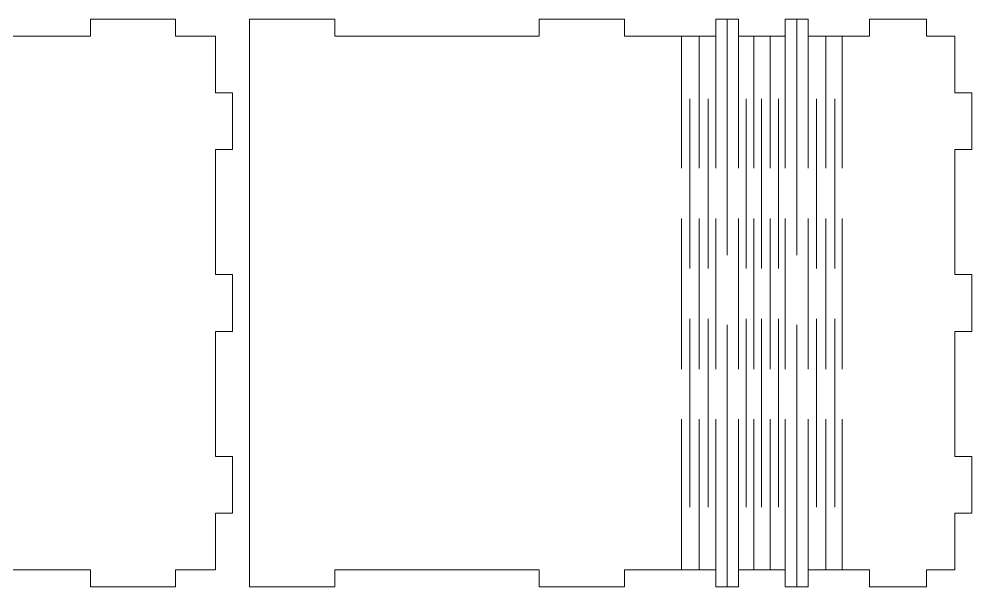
# Model space of a CAD drawing. Header units: millimetres. Extents: x -327 to 327, y -630 to 630.
# Drawn here: x 56.3 to 224, y -511.4 to -411.4 of the extents above; entities that cross this region are included whole.
import ezdxf

# ---------------------------------------------------------------- set-up
doc = ezdxf.new("R2010")
doc.units = ezdxf.units.MM
doc.header["$MEASUREMENT"] = 0
doc.layers.add('Camada 1', color=7, linetype='Continuous')

msp = doc.modelspace()

# ---------------------------------------------------------------- linework, layer by layer
at = {"layer": 'Camada 1', "color": 250, "lineweight": 20}
for points, knots in [([(90.826, -456.3993), (90.826, -456.3993), (90.826, -434.3993), (90.826, -434.3993), (90.826, -434.3993), (90.826, -434.3993), (93.826, -434.3993), (93.826, -434.3993), (93.826, -434.3993), (93.826, -434.3993), (93.826, -424.3993), (93.826, -424.3993), (93.826, -424.3993), (93.826, -424.3993), (90.826, -424.3993), (90.826, -424.3993), (90.826, -424.3993), (90.826, -424.3993), (90.826, -414.3993), (90.826, -414.3993), (90.826, -414.3993), (90.826, -414.3993), (83.826, -414.3993), (83.826, -414.3993), (83.826, -414.3993), (83.826, -414.3993), (83.826, -411.3992), (83.826, -411.3992), (83.826, -411.3992), (83.826, -411.3992), (68.826, -411.3992), (68.826, -411.3992), (68.826, -411.3992), (68.826, -411.3992), (68.826, -414.3993), (68.826, -414.3993), (68.826, -414.3993), (68.826, -414.3993), (-17.754, -414.3993), (-17.754, -414.3993), (-17.754, -414.3993), (-17.754, -414.3993), (-17.754, -411.3992), (-17.754, -411.3992), (-17.754, -411.3992), (-17.754, -411.3992), (-32.754, -411.3992), (-32.754, -411.3992), (-32.754, -411.3992), (-32.754, -411.3992), (-32.754, -414.3993), (-32.754, -414.3993), (-32.754, -414.3993), (-32.754, -414.3993), (-39.754, -414.3993), (-39.754, -414.3993), (-39.754, -414.3993), (-39.754, -414.3993), (-39.754, -424.3993), (-39.754, -424.3993), (-39.754, -424.3993), (-39.754, -424.3993), (-42.754, -424.3993), (-42.754, -424.3993), (-42.754, -424.3993), (-42.754, -424.3993), (-42.754, -434.3993), (-42.754, -434.3993), (-42.754, -434.3993), (-42.754, -434.3993), (-39.754, -434.3993), (-39.754, -434.3993), (-39.754, -434.3993), (-39.754, -434.3993), (-39.754, -456.3993), (-39.754, -456.3993), (-39.754, -456.3993), (-39.754, -456.3993), (-42.754, -456.3993), (-42.754, -456.3993), (-42.754, -456.3993), (-42.754, -456.3993), (-42.754, -466.3992), (-42.754, -466.3992), (-42.754, -466.3992), (-42.754, -466.3992), (-39.754, -466.3992), (-39.754, -466.3992), (-39.754, -466.3992), (-39.754, -466.3992), (-39.754, -488.3993), (-39.754, -488.3993), (-39.754, -488.3993), (-39.754, -488.3993), (-42.754, -488.3993), (-42.754, -488.3993), (-42.754, -488.3993), (-42.754, -488.3993), (-42.754, -498.3993), (-42.754, -498.3993), (-42.754, -498.3993), (-42.754, -498.3993), (-39.754, -498.3993), (-39.754, -498.3993), (-39.754, -498.3993), (-39.754, -498.3993), (-39.754, -508.3993), (-39.754, -508.3993), (-39.754, -508.3993), (-39.754, -508.3993), (-32.754, -508.3993), (-32.754, -508.3993), (-32.754, -508.3993), (-32.754, -508.3993), (-32.754, -511.3993), (-32.754, -511.3993), (-32.754, -511.3993), (-32.754, -511.3993), (-17.754, -511.3993), (-17.754, -511.3993), (-17.754, -511.3993), (-17.754, -511.3993), (-17.754, -508.3993), (-17.754, -508.3993), (-17.754, -508.3993), (-17.754, -508.3993), (68.826, -508.3993), (68.826, -508.3993), (68.826, -508.3993), (68.826, -508.3993), (68.826, -511.3993), (68.826, -511.3993), (68.826, -511.3993), (68.826, -511.3993), (83.826, -511.3993), (83.826, -511.3993), (83.826, -511.3993), (83.826, -511.3993), (83.826, -508.3993), (83.826, -508.3993), (83.826, -508.3993), (83.826, -508.3993), (90.826, -508.3993), (90.826, -508.3993), (90.826, -508.3993), (90.826, -508.3993), (90.826, -498.3993), (90.826, -498.3993), (90.826, -498.3993), (90.826, -498.3993), (93.826, -498.3993), (93.826, -498.3993), (93.826, -498.3993), (93.826, -498.3993), (93.826, -488.3993), (93.826, -488.3993), (93.826, -488.3993), (93.826, -488.3993), (90.826, -488.3993), (90.826, -488.3993), (90.826, -488.3993), (90.826, -488.3993), (90.826, -466.3992), (90.826, -466.3992), (90.826, -466.3992), (90.826, -466.3992), (93.826, -466.3992), (93.826, -466.3992), (93.826, -466.3992), (93.826, -466.3992), (93.826, -456.3993), (93.826, -456.3993), (93.826, -456.3993), (93.826, -456.3993), (90.826, -456.3993), (90.826, -456.3993)], [0, 0, 0, 0, 0.02222222, 0.02222222, 0.02222222, 0.02222222, 0.04444444, 0.04444444, 0.04444444, 0.04444444, 0.06666667, 0.06666667, 0.06666667, 0.06666667, 0.08888889, 0.08888889, 0.08888889, 0.08888889, 0.11111111, 0.11111111, 0.11111111, 0.11111111, 0.13333333, 0.13333333, 0.13333333, 0.13333333, 0.15555556, 0.15555556, 0.15555556, 0.15555556, 0.17777778, 0.17777778, 0.17777778, 0.17777778, 0.2, 0.2, 0.2, 0.2, 0.22222222, 0.22222222, 0.22222222, 0.22222222, 0.24444444, 0.24444444, 0.24444444, 0.24444444, 0.26666667, 0.26666667, 0.26666667, 0.26666667, 0.28888889, 0.28888889, 0.28888889, 0.28888889, 0.31111111, 0.31111111, 0.31111111, 0.31111111, 0.33333333, 0.33333333, 0.33333333, 0.33333333, 0.35555556, 0.35555556, 0.35555556, 0.35555556, 0.37777778, 0.37777778, 0.37777778, 0.37777778, 0.4, 0.4, 0.4, 0.4, 0.42222222, 0.42222222, 0.42222222, 0.42222222, 0.44444444, 0.44444444, 0.44444444, 0.44444444, 0.46666667, 0.46666667, 0.46666667, 0.46666667, 0.48888889, 0.48888889, 0.48888889, 0.48888889, 0.51111111, 0.51111111, 0.51111111, 0.51111111, 0.53333333, 0.53333333, 0.53333333, 0.53333333, 0.55555556, 0.55555556, 0.55555556, 0.55555556, 0.57777778, 0.57777778, 0.57777778, 0.57777778, 0.6, 0.6, 0.6, 0.6, 0.62222222, 0.62222222, 0.62222222, 0.62222222, 0.64444444, 0.64444444, 0.64444444, 0.64444444, 0.66666667, 0.66666667, 0.66666667, 0.66666667, 0.68888889, 0.68888889, 0.68888889, 0.68888889, 0.71111111, 0.71111111, 0.71111111, 0.71111111, 0.73333333, 0.73333333, 0.73333333, 0.73333333, 0.75555556, 0.75555556, 0.75555556, 0.75555556, 0.77777778, 0.77777778, 0.77777778, 0.77777778, 0.8, 0.8, 0.8, 0.8, 0.82222222, 0.82222222, 0.82222222, 0.82222222, 0.84444444, 0.84444444, 0.84444444, 0.84444444, 0.86666667, 0.86666667, 0.86666667, 0.86666667, 0.88888889, 0.88888889, 0.88888889, 0.88888889, 0.91111111, 0.91111111, 0.91111111, 0.91111111, 0.93333333, 0.93333333, 0.93333333, 0.93333333, 0.95555556, 0.95555556, 0.95555556, 0.95555556, 1, 1, 1, 1]), ([(220.9643, -424.3993), (220.9643, -424.3993), (220.9643, -414.3993), (220.9643, -414.3993), (220.9643, -414.3993), (220.9643, -414.3993), (215.9643, -414.3993), (215.9643, -414.3993), (215.9643, -414.3993), (215.9643, -414.3993), (215.9643, -411.3993), (215.9643, -411.3993), (215.9643, -411.3993), (215.9643, -411.3993), (205.9643, -411.3993), (205.9643, -411.3993), (205.9643, -411.3993), (205.9643, -411.3993), (205.9643, -414.3993), (205.9643, -414.3993), (205.9643, -414.3993), (205.9643, -414.3993), (195.134, -414.3993), (195.134, -414.3993), (195.134, -414.3993), (195.134, -414.3993), (195.134, -411.3993), (195.134, -411.3993), (195.134, -411.3993), (195.134, -411.3993), (191.1146, -411.3993), (191.1146, -411.3993), (191.1146, -411.3993), (191.1146, -411.3993), (191.1146, -414.3993), (191.1146, -414.3993), (191.1146, -414.3993), (191.1146, -414.3993), (182.8903, -414.3993), (182.8903, -414.3993), (182.8903, -414.3993), (182.8903, -414.3993), (182.8903, -411.3993), (182.8903, -411.3993), (182.8903, -411.3993), (182.8903, -411.3993), (178.8709, -411.3993), (178.8709, -411.3993), (178.8709, -411.3993), (178.8709, -411.3993), (178.8709, -414.3993), (178.8709, -414.3993), (178.8709, -414.3993), (178.8709, -414.3993), (162.826, -414.3993), (162.826, -414.3993), (162.826, -414.3993), (162.826, -414.3993), (162.826, -411.3993), (162.826, -411.3993), (162.826, -411.3993), (162.826, -411.3993), (147.826, -411.3993), (147.826, -411.3993), (147.826, -411.3993), (147.826, -411.3993), (147.826, -414.3993), (147.826, -414.3993), (147.826, -414.3993), (147.826, -414.3993), (111.826, -414.3993), (111.826, -414.3993), (111.826, -414.3993), (111.826, -414.3993), (111.826, -411.3993), (111.826, -411.3993), (111.826, -411.3993), (111.826, -411.3993), (96.826, -411.3993), (96.826, -411.3993), (96.826, -411.3993), (96.826, -444.7326), (96.826, -478.066), (96.826, -511.3993), (96.826, -511.3993), (96.826, -511.3993), (111.826, -511.3993), (111.826, -511.3993), (111.826, -511.3993), (111.826, -511.3993), (111.826, -508.3993), (111.826, -508.3993), (111.826, -508.3993), (111.826, -508.3993), (147.826, -508.3993), (147.826, -508.3993), (147.826, -508.3993), (147.826, -508.3993), (147.826, -511.3993), (147.826, -511.3993), (147.826, -511.3993), (147.826, -511.3993), (162.826, -511.3993), (162.826, -511.3993), (162.826, -511.3993), (162.826, -511.3993), (162.826, -508.3993), (162.826, -508.3993), (162.826, -508.3993), (162.826, -508.3993), (178.8709, -508.3993), (178.8709, -508.3993), (178.8709, -508.3993), (178.8709, -508.3993), (178.8709, -511.3993), (178.8709, -511.3993), (178.8709, -511.3993), (178.8709, -511.3993), (182.8903, -511.3993), (182.8903, -511.3993), (182.8903, -511.3993), (182.8903, -511.3993), (182.8903, -508.3993), (182.8903, -508.3993), (182.8903, -508.3993), (182.8903, -508.3993), (191.1146, -508.3993), (191.1146, -508.3993), (191.1146, -508.3993), (191.1146, -508.3993), (191.1146, -511.3993), (191.1146, -511.3993), (191.1146, -511.3993), (191.1146, -511.3993), (195.134, -511.3993), (195.134, -511.3993), (195.134, -511.3993), (195.134, -511.3993), (195.134, -508.3993), (195.134, -508.3993), (195.134, -508.3993), (195.134, -508.3993), (205.9643, -508.3993), (205.9643, -508.3993), (205.9643, -508.3993), (205.9643, -508.3993), (205.9643, -511.3993), (205.9643, -511.3993), (205.9643, -511.3993), (205.9643, -511.3993), (215.9643, -511.3993), (215.9643, -511.3993), (215.9643, -511.3993), (215.9643, -511.3993), (215.9643, -508.3993), (215.9643, -508.3993), (215.9643, -508.3993), (215.9643, -508.3993), (220.9643, -508.3993), (220.9643, -508.3993), (220.9643, -508.3993), (220.9643, -508.3993), (220.9643, -498.3993), (220.9643, -498.3993), (220.9643, -498.3993), (220.9643, -498.3993), (223.9643, -498.3993), (223.9643, -498.3993), (223.9643, -498.3993), (223.9643, -498.3993), (223.9643, -488.3993), (223.9643, -488.3993), (223.9643, -488.3993), (223.9643, -488.3993), (220.9643, -488.3993), (220.9643, -488.3993), (220.9643, -488.3993), (220.9643, -488.3993), (220.9643, -466.3993), (220.9643, -466.3993), (220.9643, -466.3993), (220.9643, -466.3993), (223.9643, -466.3993), (223.9643, -466.3993), (223.9643, -466.3993), (223.9643, -466.3993), (223.9643, -456.3993), (223.9643, -456.3993), (223.9643, -456.3993), (223.9643, -456.3993), (220.9643, -456.3993), (220.9643, -456.3993), (220.9643, -456.3993), (220.9643, -456.3993), (220.9643, -434.3993), (220.9643, -434.3993), (220.9643, -434.3993), (220.9643, -434.3993), (223.9643, -434.3993), (223.9643, -434.3993), (223.9643, -434.3993), (223.9643, -434.3993), (223.9643, -424.3993), (223.9643, -424.3993), (223.9643, -424.3993), (223.9643, -424.3993), (220.9643, -424.3993), (220.9643, -424.3993)], [0, 0, 0, 0, 0.01886792, 0.01886792, 0.01886792, 0.01886792, 0.03773585, 0.03773585, 0.03773585, 0.03773585, 0.05660377, 0.05660377, 0.05660377, 0.05660377, 0.0754717, 0.0754717, 0.0754717, 0.0754717, 0.09433962, 0.09433962, 0.09433962, 0.09433962, 0.11320755, 0.11320755, 0.11320755, 0.11320755, 0.13207547, 0.13207547, 0.13207547, 0.13207547, 0.1509434, 0.1509434, 0.1509434, 0.1509434, 0.16981132, 0.16981132, 0.16981132, 0.16981132, 0.18867925, 0.18867925, 0.18867925, 0.18867925, 0.20754717, 0.20754717, 0.20754717, 0.20754717, 0.22641509, 0.22641509, 0.22641509, 0.22641509, 0.24528302, 0.24528302, 0.24528302, 0.24528302, 0.26415094, 0.26415094, 0.26415094, 0.26415094, 0.28301887, 0.28301887, 0.28301887, 0.28301887, 0.30188679, 0.30188679, 0.30188679, 0.30188679, 0.32075472, 0.32075472, 0.32075472, 0.32075472, 0.33962264, 0.33962264, 0.33962264, 0.33962264, 0.35849057, 0.35849057, 0.35849057, 0.35849057, 0.37735849, 0.37735849, 0.37735849, 0.37735849, 0.39622642, 0.39622642, 0.39622642, 0.39622642, 0.41509434, 0.41509434, 0.41509434, 0.41509434, 0.43396226, 0.43396226, 0.43396226, 0.43396226, 0.45283019, 0.45283019, 0.45283019, 0.45283019, 0.47169811, 0.47169811, 0.47169811, 0.47169811, 0.49056604, 0.49056604, 0.49056604, 0.49056604, 0.50943396, 0.50943396, 0.50943396, 0.50943396, 0.52830189, 0.52830189, 0.52830189, 0.52830189, 0.54716981, 0.54716981, 0.54716981, 0.54716981, 0.56603774, 0.56603774, 0.56603774, 0.56603774, 0.58490566, 0.58490566, 0.58490566, 0.58490566, 0.60377358, 0.60377358, 0.60377358, 0.60377358, 0.62264151, 0.62264151, 0.62264151, 0.62264151, 0.64150943, 0.64150943, 0.64150943, 0.64150943, 0.66037736, 0.66037736, 0.66037736, 0.66037736, 0.67924528, 0.67924528, 0.67924528, 0.67924528, 0.69811321, 0.69811321, 0.69811321, 0.69811321, 0.71698113, 0.71698113, 0.71698113, 0.71698113, 0.73584906, 0.73584906, 0.73584906, 0.73584906, 0.75471698, 0.75471698, 0.75471698, 0.75471698, 0.77358491, 0.77358491, 0.77358491, 0.77358491, 0.79245283, 0.79245283, 0.79245283, 0.79245283, 0.81132075, 0.81132075, 0.81132075, 0.81132075, 0.83018868, 0.83018868, 0.83018868, 0.83018868, 0.8490566, 0.8490566, 0.8490566, 0.8490566, 0.86792453, 0.86792453, 0.86792453, 0.86792453, 0.88679245, 0.88679245, 0.88679245, 0.88679245, 0.90566038, 0.90566038, 0.90566038, 0.90566038, 0.9245283, 0.9245283, 0.9245283, 0.9245283, 0.94339623, 0.94339623, 0.94339623, 0.94339623, 0.96226415, 0.96226415, 0.96226415, 0.96226415, 1, 1, 1, 1])]:
    msp.add_open_spline(points, degree=3, knots=knots, dxfattribs=at)
for points in [[(180.8806, -452.9681), (180.8806, -452.9681), (180.8806, -411.3993), (180.8806, -411.3993)], [(193.1243, -452.9681), (193.1243, -452.9681), (193.1243, -411.3993), (193.1243, -411.3993)], [(172.865, -437.6508), (172.865, -437.6508), (172.865, -414.3993), (172.865, -414.3993)], [(175.9758, -437.6508), (175.9758, -437.6508), (175.9758, -414.3993), (175.9758, -414.3993)], [(178.8707, -437.6508), (178.8707, -437.6508), (178.8707, -414.3993), (178.8707, -414.3993)], [(182.8905, -437.6508), (182.8905, -437.6508), (182.8905, -414.3993), (182.8905, -414.3993)], [(185.571, -437.6508), (185.571, -437.6508), (185.571, -414.3993), (185.571, -414.3993)], [(188.4425, -437.6508), (188.4425, -437.6508), (188.4425, -414.3993), (188.4425, -414.3993)], [(191.1146, -437.6508), (191.1146, -437.6508), (191.1146, -414.3993), (191.1146, -414.3993)], [(195.1293, -437.6508), (195.1293, -437.6508), (195.1293, -414.3993), (195.1293, -414.3993)], [(198.2401, -437.6508), (198.2401, -437.6508), (198.2401, -414.3993), (198.2401, -414.3993)], [(201.135, -437.6508), (201.135, -437.6508), (201.135, -414.3993), (201.135, -414.3993)], [(174.317, -455.338), (174.317, -455.338), (174.317, -425.4538), (174.317, -425.4538)], [(177.5467, -455.338), (177.5467, -455.338), (177.5467, -425.4538), (177.5467, -425.4538)], [(184.2308, -455.338), (184.2308, -455.338), (184.2308, -425.4538), (184.2308, -425.4538)], [(186.9113, -455.338), (186.9113, -455.338), (186.9113, -425.4538), (186.9113, -425.4538)], [(189.8925, -455.338), (189.8925, -455.338), (189.8925, -425.4538), (189.8925, -425.4538)], [(196.5813, -455.338), (196.5813, -455.338), (196.5813, -425.4538), (196.5813, -425.4538)], [(199.811, -455.338), (199.811, -455.338), (199.811, -425.4538), (199.811, -425.4538)], [(172.865, -473.0251), (172.865, -473.0251), (172.865, -446.4945), (172.865, -446.4945)], [(175.9758, -473.0251), (175.9758, -473.0251), (175.9758, -446.4945), (175.9758, -446.4945)], [(178.8707, -473.0251), (178.8707, -473.0251), (178.8707, -446.4945), (178.8707, -446.4945)], [(182.8905, -473.0251), (182.8905, -473.0251), (182.8905, -446.4945), (182.8905, -446.4945)], [(185.571, -473.0251), (185.571, -473.0251), (185.571, -446.4945), (185.571, -446.4945)], [(188.4425, -473.0251), (188.4425, -473.0251), (188.4425, -446.4945), (188.4425, -446.4945)], [(191.1146, -473.0251), (191.1146, -473.0251), (191.1146, -446.4945), (191.1146, -446.4945)], [(195.1293, -473.0251), (195.1293, -473.0251), (195.1293, -446.4945), (195.1293, -446.4945)], [(198.2401, -473.0251), (198.2401, -473.0251), (198.2401, -446.4945), (198.2401, -446.4945)], [(201.135, -473.0251), (201.135, -473.0251), (201.135, -446.4945), (201.135, -446.4945)], [(174.317, -497.3448), (174.317, -497.3448), (174.317, -464.1814), (174.317, -464.1814)], [(177.5467, -497.3448), (177.5467, -497.3448), (177.5467, -464.1814), (177.5467, -464.1814)], [(184.2308, -497.3448), (184.2308, -497.3448), (184.2308, -464.1814), (184.2308, -464.1814)], [(186.9113, -497.3448), (186.9113, -497.3448), (186.9113, -464.1814), (186.9113, -464.1814)], [(189.8925, -497.3448), (189.8925, -497.3448), (189.8925, -464.1814), (189.8925, -464.1814)], [(196.5813, -497.3448), (196.5813, -497.3448), (196.5813, -464.1814), (196.5813, -464.1814)], [(199.811, -497.3448), (199.811, -497.3448), (199.811, -464.1814), (199.811, -464.1814)], [(180.8806, -511.3993), (180.8806, -511.3993), (180.8806, -465.2692), (180.8806, -465.2692)], [(193.1243, -511.3993), (193.1243, -511.3993), (193.1243, -465.2692), (193.1243, -465.2692)], [(172.865, -508.3993), (172.865, -508.3993), (172.865, -481.8686), (172.865, -481.8686)], [(175.9758, -508.3993), (175.9758, -508.3993), (175.9758, -481.8686), (175.9758, -481.8686)], [(178.8707, -508.3993), (178.8707, -508.3993), (178.8707, -481.8686), (178.8707, -481.8686)], [(182.8905, -508.3993), (182.8905, -508.3993), (182.8905, -481.8686), (182.8905, -481.8686)], [(185.571, -508.3993), (185.571, -508.3993), (185.571, -481.8686), (185.571, -481.8686)], [(188.4425, -508.3993), (188.4425, -508.3993), (188.4425, -481.8686), (188.4425, -481.8686)], [(191.1146, -508.3993), (191.1146, -508.3993), (191.1146, -481.8686), (191.1146, -481.8686)], [(195.1293, -508.3993), (195.1293, -508.3993), (195.1293, -481.8686), (195.1293, -481.8686)], [(198.2401, -508.3993), (198.2401, -508.3993), (198.2401, -481.8686), (198.2401, -481.8686)], [(201.135, -508.3993), (201.135, -508.3993), (201.135, -481.8686), (201.135, -481.8686)]]:
    msp.add_open_spline(points, degree=3, dxfattribs=at)

doc.saveas('drawing.dxf')
